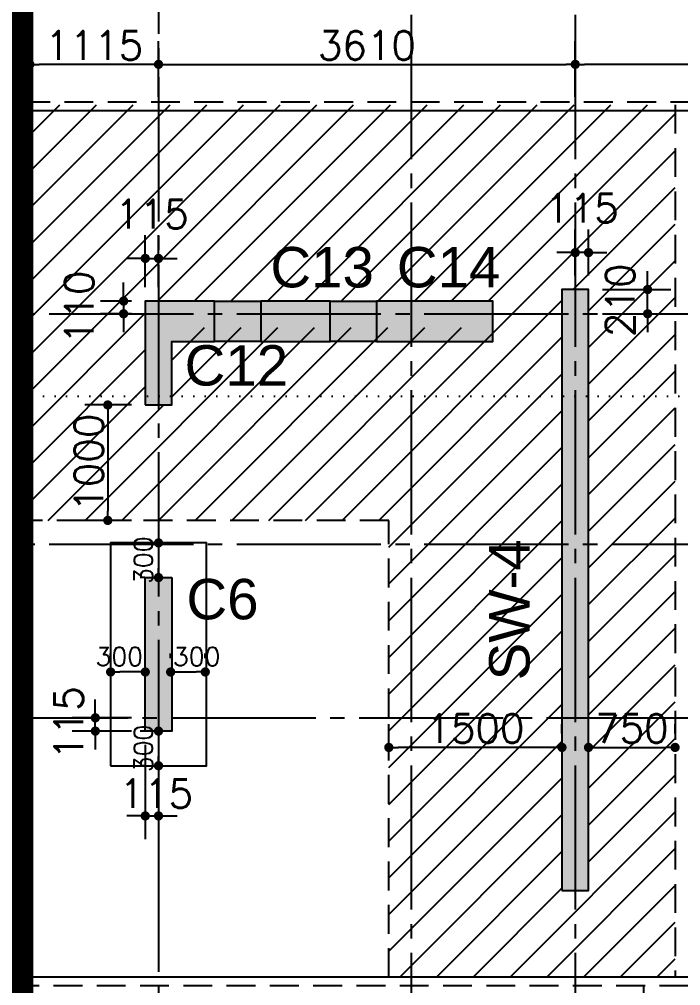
# Model space of a CAD drawing. Extents: x -200722 to 834823, y -494970 to 88783.
# Drawn here: x 294137 to 299866, y 32709 to 41080 of the extents above; entities that cross this region are included whole.
import ezdxf

# ---------------------------------------------------------------- set-up
doc = ezdxf.new("R2010")
doc.units = 0
doc.header["$LTSCALE"] = 100
doc.header["$MEASUREMENT"] = 0
doc.header["$PDMODE"] = 34
for name, pattern in [('ACAD_ISO04W100', [30, 24, -3, 0, -3]), ('CL', [3.25, 2.5, -0.25, 0.25, -0.25]), ('DOT', [0.25, 0, -0.25]), ('HIDDEN', [0.375, 0.25, -0.125])]:
    doc.linetypes.add(name, pattern=pattern)
doc.layers.get('0').update_dxf_attribs({"linetype": 'CONTINUOUS'})
doc.layers.get('DEFPOINTS').update_dxf_attribs({"linetype": 'CONTINUOUS'})
for name, color, linetype in [('A-Grid', 5, 'ACAD_ISO04W100'), ('BEAM', 4, 'CONTINUOUS'), ('COL. SHED. STEEL.', 6, 'CONTINUOUS'), ('COL_H', 235, 'CONTINUOUS'), ('DIM', 3, 'CONTINUOUS'), ('F_EXEC', 3, 'HIDDEN'), ('F_FTG1', 11, 'CONTINUOUS'), ('TEXT', 2, 'CONTINUOUS')]:
    doc.layers.add(name, color=color, linetype=linetype)
doc.layers.add('HATCH', color=252, linetype='CONTINUOUS', lineweight=30)
doc.styles.add('AR', font='arial.ttf')
doc.styles.add('ROMANS', font='romans.shx')
doc.styles.get("Standard").update_dxf_attribs({"font": 'simplex.shx'})
doc.dimstyles.new('STANDARD$0', dxfattribs={"dimtxt": 2.5, "dimasz": 2.5, "dimexe": 2, "dimexo": 0.7, "dimgap": 0.9, "dimtad": 1, "dimdec": 0, "dimdsep": 46, "dimtxsty": 'ROMANS', "dimcen": 0.09, "dimclrd": 4, "dimclre": 4, "dimclrt": 3, "dimadec": 0, "dimazin": 0, "dimtfac": 1, "dimtdec": 0, "dimtmove": 0, "dimatfit": 3, "dimfxl": 1, "dimtolj": 1, "dimtzin": 0, "dimarcsym": 0})

# ---------------------------------------------------------------- blocks, each defined once
blk = doc.blocks.new('DOT')
at = {"color": 0, "linetype": 'ByBlock'}
blk.add_line((-0.5, 0), (-1, 0), dxfattribs=at)
at = {"color": 0, "linetype": 'ByBlock', "const_width": 0.5}
blk.add_lwpolyline([(-0.25, 0, 1), (0.25, 0, 1)], format="xyb", close=True, dxfattribs=at)
blk = doc.blocks.new('*D483')
at = {"layer": 'BEAM', "color": 0, "lineweight": -2, "transparency": 16777216}
for p, q in [((295227.6, 38759.4), (295227.6, 39208.9)), ((295342.6, 38759.4), (295342.6, 39208.9)), ((295147.6, 39008.9), (295067.6, 39008.9)), ((295227.6, 39008.9), (295342.6, 39008.9)), ((295422.6, 39008.9), (295502.6, 39008.9))]:
    blk.add_line(p, q, dxfattribs=at)
at = {"layer": 'DEFPOINTS', "color": 0, "lineweight": -3, "transparency": 16777216}
for p in [(295342.6, 39008.9), (295227.6, 38639.4, 7446.6), (295342.6, 38639.4, 7446.6)]:
    blk.add_point(p, dxfattribs=at)
at = {"layer": 'BEAM', "color": 0, "lineweight": -2, "transparency": 16777216, "xscale": 80, "yscale": 80, "zscale": 80}
blk.add_blockref('DOT', (295227.6, 39008.9), dxfattribs=at)
at = {"layer": 'BEAM', "color": 0, "lineweight": -2, "transparency": 16777216, "xscale": 80, "yscale": 80, "zscale": 80, "rotation": 180}
blk.add_blockref('DOT', (295342.6, 39008.9), dxfattribs=at)
at = {"layer": 'BEAM', "color": 0, "transparency": 16777216, "insert": (295285.1, 39392.9), "char_height": 248, "attachment_point": 5}
blk.add_mtext('\\A1;115', dxfattribs=at)
blk = doc.blocks.new('_DOT')
at = {"color": 0, "linetype": 'ByBlock'}
blk.add_line((-0.5, 0), (-1, 0), dxfattribs=at)
at = {"color": 0, "linetype": 'ByBlock', "const_width": 0.5}
blk.add_lwpolyline([(-0.25, 0, 1), (0.25, 0, 1)], format="xyb", close=True, dxfattribs=at)
blk = doc.blocks.new('*D484')
at = {"layer": 'BEAM', "color": 0, "lineweight": -2, "transparency": 16777216}
for p, q in [((295039.9, 38719.4), (295039.9, 38799.4)), ((295107.6, 38639.4), (294839.9, 38639.4)), ((295039.9, 38639.4), (295039.9, 38529.4)), ((295107.6, 38529.4), (294839.9, 38529.4)), ((295039.9, 38449.4), (295039.9, 38369.4))]:
    blk.add_line(p, q, dxfattribs=at)
at = {"layer": 'DEFPOINTS', "color": 0, "lineweight": -3, "transparency": 16777216}
for p in [(295227.6, 38639.4, 7446.6), (295039.9, 38529.4), (295227.6, 38529.4, 7446.6)]:
    blk.add_point(p, dxfattribs=at)
at = {"layer": 'BEAM', "color": 0, "lineweight": -2, "transparency": 16777216, "xscale": 80, "yscale": 80, "zscale": 80}
for p, rotation in [((295039.9, 38639.4), 270), ((295039.9, 38529.4), 90)]:
    blk.add_blockref('DOT', p, dxfattribs=dict(at, rotation=rotation))
at = {"layer": 'BEAM', "color": 0, "transparency": 16777216, "insert": (294655.9, 38584.4), "char_height": 248, "attachment_point": 5, "rotation": 90}
blk.add_mtext('\\A1;110', dxfattribs=at)
blk = doc.blocks.new('*D485')
at = {"layer": 'BEAM', "color": 0, "lineweight": -2, "transparency": 16777216}
for p, q in [((299579.7, 38819.4), (299579.7, 38899.4)), ((299187.6, 38739.4), (299779.7, 38739.4)), ((299579.7, 38529.4), (299579.7, 38739.4)), ((299187.6, 38529.4), (299779.7, 38529.4)), ((299579.7, 38449.4), (299579.7, 38369.4))]:
    blk.add_line(p, q, dxfattribs=at)
at = {"layer": 'DEFPOINTS', "color": 0, "lineweight": -3, "transparency": 16777216}
for p in [(299067.6, 38739.4, 7446.6), (299579.7, 38739.4), (299067.6, 38529.4, 7446.6)]:
    blk.add_point(p, dxfattribs=at)
at = {"layer": 'BEAM', "color": 0, "lineweight": -2, "transparency": 16777216, "xscale": 80, "yscale": 80, "zscale": 80}
for p, rotation in [((299579.7, 38739.4), 270), ((299579.7, 38529.4), 90)]:
    blk.add_blockref('DOT', p, dxfattribs=dict(at, rotation=rotation))
at = {"layer": 'BEAM', "color": 0, "transparency": 16777216, "insert": (299342.4, 38646.4), "char_height": 248, "attachment_point": 5, "rotation": 90}
blk.add_mtext('\\A1;210', dxfattribs=at)
blk = doc.blocks.new('*D486')
at = {"layer": 'BEAM', "color": 0, "lineweight": -2, "transparency": 16777216}
for p, q in [((298952.6, 38859.4), (298952.6, 39259.1)), ((299067.6, 38859.4), (299067.6, 39259.1)), ((298872.6, 39059.1), (298792.6, 39059.1)), ((299067.6, 39059.1), (298952.6, 39059.1)), ((299147.6, 39059.1), (299227.6, 39059.1))]:
    blk.add_line(p, q, dxfattribs=at)
at = {"layer": 'DEFPOINTS', "color": 0, "lineweight": -3, "transparency": 16777216}
for p in [(298952.6, 39059.1), (298952.6, 38739.4, 7446.6), (299067.6, 38739.4, 7446.6)]:
    blk.add_point(p, dxfattribs=at)
at = {"layer": 'BEAM', "color": 0, "lineweight": -2, "transparency": 16777216, "xscale": 80, "yscale": 80, "zscale": 80}
blk.add_blockref('DOT', (298952.6, 39059.1), dxfattribs=at)
at = {"layer": 'BEAM', "color": 0, "lineweight": -2, "transparency": 16777216, "xscale": 80, "yscale": 80, "zscale": 80, "rotation": 180}
blk.add_blockref('DOT', (299067.6, 39059.1), dxfattribs=at)
at = {"layer": 'BEAM', "color": 0, "transparency": 16777216, "insert": (299010.1, 39443.1), "char_height": 248, "attachment_point": 5}
blk.add_mtext('\\A1;115', dxfattribs=at)
blk = doc.blocks.new('*D489')
at = {"layer": 'BEAM', "color": 0, "lineweight": -2, "transparency": 16777216}
for p, q in [((294795.1, 35109.4), (294795.1, 35189.4)), ((295107.6, 35029.4), (294595.1, 35029.4)), ((294795.1, 34914.4), (294795.1, 35029.4)), ((295107.6, 34914.4), (294595.1, 34914.4)), ((294795.1, 34834.4), (294795.1, 34754.4))]:
    blk.add_line(p, q, dxfattribs=at)
at = {"layer": 'DEFPOINTS', "color": 0, "lineweight": -3, "transparency": 16777216}
for p in [(294795.1, 35029.4), (295227.6, 35029.4, 7446.6), (295227.6, 34914.4, 7446.6)]:
    blk.add_point(p, dxfattribs=at)
at = {"layer": 'BEAM', "color": 0, "lineweight": -2, "transparency": 16777216, "xscale": 80, "yscale": 80, "zscale": 80}
for p, rotation in [((294795.1, 35029.4), 270), ((294795.1, 34914.4), 90)]:
    blk.add_blockref('DOT', p, dxfattribs=dict(at, rotation=rotation))
at = {"layer": 'BEAM', "color": 0, "transparency": 16777216, "insert": (294564.5, 34984.2), "char_height": 248, "attachment_point": 5, "rotation": 90}
blk.add_mtext('\\A1;115', dxfattribs=at)
blk = doc.blocks.new('*D490')
at = {"layer": 'BEAM', "color": 0, "lineweight": -2, "transparency": 16777216}
for p, q in [((295227.6, 34794.4), (295227.6, 33979.8)), ((295342.6, 34794.4), (295342.6, 33979.8)), ((295147.6, 34179.8), (295067.6, 34179.8)), ((295227.6, 34179.8), (295342.6, 34179.8)), ((295422.6, 34179.8), (295502.6, 34179.8))]:
    blk.add_line(p, q, dxfattribs=at)
at = {"layer": 'DEFPOINTS', "color": 0, "lineweight": -3, "transparency": 16777216}
for p in [(295227.6, 34914.4, 7446.6), (295342.6, 34914.4, 7446.6), (295342.6, 34179.8)]:
    blk.add_point(p, dxfattribs=at)
at = {"layer": 'BEAM', "color": 0, "lineweight": -2, "transparency": 16777216, "xscale": 80, "yscale": 80, "zscale": 80}
blk.add_blockref('DOT', (295227.6, 34179.8), dxfattribs=at)
at = {"layer": 'BEAM', "color": 0, "lineweight": -2, "transparency": 16777216, "xscale": 80, "yscale": 80, "zscale": 80, "rotation": 180}
blk.add_blockref('DOT', (295342.6, 34179.8), dxfattribs=at)
at = {"layer": 'BEAM', "color": 0, "transparency": 16777216, "insert": (295323.1, 34372.4), "char_height": 248, "attachment_point": 5}
blk.add_mtext('\\A1;115', dxfattribs=at)
blk = doc.blocks.new('*D493')
at = {"layer": 'BEAM', "color": 0, "lineweight": -2, "transparency": 16777216}
for p, q in [((294227.6, 40409.4), (294227.6, 40889.7)), ((295342.6, 40409.4), (295342.6, 40889.7)), ((295262.6, 40689.7), (294307.6, 40689.7))]:
    blk.add_line(p, q, dxfattribs=at)
at = {"layer": 'DEFPOINTS', "color": 0, "lineweight": -3, "transparency": 16777216}
for p in [(294227.6, 40689.7), (294227.6, 40289.4, 7446.6), (295342.6, 40289.4, 7446.6)]:
    blk.add_point(p, dxfattribs=at)
at = {"layer": 'BEAM', "color": 0, "lineweight": -2, "transparency": 16777216, "xscale": 80, "yscale": 80, "zscale": 80, "rotation": 180}
blk.add_blockref('DOT', (294227.6, 40689.7), dxfattribs=at)
at = {"layer": 'BEAM', "color": 0, "lineweight": -2, "transparency": 16777216, "xscale": 80, "yscale": 80, "zscale": 80}
blk.add_blockref('DOT', (295342.6, 40689.7), dxfattribs=at)
at = {"layer": 'BEAM', "color": 0, "transparency": 16777216, "insert": (294785.1, 40853.7), "char_height": 248, "attachment_point": 5}
blk.add_mtext('\\A1;1115', dxfattribs=at)
blk = doc.blocks.new('*D494')
at = {"layer": 'BEAM', "color": 0, "lineweight": -2, "transparency": 16777216}
for p, q in [((295342.6, 40409.4), (295342.6, 40889.7)), ((298952.6, 40409.4), (298952.6, 40889.7)), ((295422.6, 40689.7), (298872.6, 40689.7))]:
    blk.add_line(p, q, dxfattribs=at)
at = {"layer": 'DEFPOINTS', "color": 0, "lineweight": -3, "transparency": 16777216}
for p in [(298952.6, 40689.7), (295342.6, 40289.4, 7446.6), (298952.6, 40289.4, 7446.6)]:
    blk.add_point(p, dxfattribs=at)
at = {"layer": 'BEAM', "color": 0, "lineweight": -2, "transparency": 16777216, "xscale": 80, "yscale": 80, "zscale": 80, "rotation": 180}
blk.add_blockref('DOT', (295342.6, 40689.7), dxfattribs=at)
at = {"layer": 'BEAM', "color": 0, "lineweight": -2, "transparency": 16777216, "xscale": 80, "yscale": 80, "zscale": 80}
blk.add_blockref('DOT', (298952.6, 40689.7), dxfattribs=at)
at = {"layer": 'BEAM', "color": 0, "transparency": 16777216, "insert": (297147.6, 40853.7), "char_height": 248, "attachment_point": 5}
blk.add_mtext('\\A1;3610', dxfattribs=at)
blk = doc.blocks.new('*D496')
at = {"layer": 'BEAM', "color": 0, "lineweight": -2, "transparency": 16777216}
for p, q in [((294227.6, 40409.4), (294227.6, 41400)), ((308107.6, 40409.4), (308107.6, 41400)), ((294307.6, 41200), (308027.6, 41200))]:
    blk.add_line(p, q, dxfattribs=at)
at = {"layer": 'DEFPOINTS', "color": 0, "lineweight": -3, "transparency": 16777216}
for p in [(308107.6, 41200), (294227.6, 40289.4, 7446.6), (308107.6, 40289.4, 7446.6)]:
    blk.add_point(p, dxfattribs=at)
at = {"layer": 'BEAM', "color": 0, "lineweight": -2, "transparency": 16777216, "xscale": 80, "yscale": 80, "zscale": 80, "rotation": 180}
blk.add_blockref('DOT', (294227.6, 41200), dxfattribs=at)
at = {"layer": 'BEAM', "color": 0, "lineweight": -2, "transparency": 16777216, "xscale": 80, "yscale": 80, "zscale": 80}
blk.add_blockref('DOT', (308107.6, 41200), dxfattribs=at)
at = {"layer": 'BEAM', "color": 0, "transparency": 16777216, "insert": (301167.6, 41364), "char_height": 248, "attachment_point": 5}
blk.add_mtext('\\A1;13880', dxfattribs=at)
blk = doc.blocks.new('*D732')
at = {"layer": 'BEAM', "color": 0, "lineweight": -2, "transparency": 16777216}
for p, q in [((298952.6, 40409.4), (298952.6, 40889.7)), ((303382.6, 40409.4), (303382.6, 40889.7)), ((303302.6, 40689.7), (299032.6, 40689.7))]:
    blk.add_line(p, q, dxfattribs=at)
at = {"layer": 'DEFPOINTS', "color": 0, "lineweight": -3, "transparency": 16777216}
for p in [(298952.6, 40689.7), (298952.6, 40289.4, 7446.6), (303382.6, 40289.4, 7446.6)]:
    blk.add_point(p, dxfattribs=at)
at = {"layer": 'BEAM', "color": 0, "lineweight": -2, "transparency": 16777216, "xscale": 80, "yscale": 80, "zscale": 80, "rotation": 180}
blk.add_blockref('DOT', (298952.6, 40689.7), dxfattribs=at)
at = {"layer": 'BEAM', "color": 0, "lineweight": -2, "transparency": 16777216, "xscale": 80, "yscale": 80, "zscale": 80}
blk.add_blockref('DOT', (303382.6, 40689.7), dxfattribs=at)
at = {"layer": 'BEAM', "color": 0, "transparency": 16777216, "insert": (301167.6, 40853.7), "char_height": 248, "attachment_point": 5}
blk.add_mtext('\\A1;4430', dxfattribs=at)
blk = doc.blocks.new('*D929')
at = {"layer": 'BEAM', "color": 0, "lineweight": -2, "transparency": 16777216}
for p, q in [((295107.6, 37739.4), (294702.9, 37739.4)), ((294902.9, 37659.4), (294902.9, 36819.4)), ((295107.6, 36739.4), (294702.9, 36739.4))]:
    blk.add_line(p, q, dxfattribs=at)
at = {"layer": 'DEFPOINTS', "color": 0, "lineweight": -3, "transparency": 16777216}
for p in [(295227.6, 37739.4, 7446.6), (294902.9, 36739.4), (295227.6, 36739.4, 7446.6)]:
    blk.add_point(p, dxfattribs=at)
at = {"layer": 'BEAM', "color": 0, "lineweight": -2, "transparency": 16777216, "xscale": 80, "yscale": 80, "zscale": 80}
for p, rotation in [((294902.9, 37739.4), 90), ((294902.9, 36739.4), 270)]:
    blk.add_blockref('DOT', p, dxfattribs=dict(at, rotation=rotation))
at = {"layer": 'BEAM', "color": 0, "transparency": 16777216, "insert": (294738.9, 37239.4), "char_height": 248, "attachment_point": 5, "rotation": 90}
blk.add_mtext('\\A1;1000', dxfattribs=at)
blk = doc.blocks.new('*D1112')
at = {"layer": 'BEAM', "color": 0, "lineweight": -2, "transparency": 16777216}
for p, q in [((297337.6, 34893.1), (297337.6, 34973.1)), ((298837.6, 34893.1), (298837.6, 34973.1)), ((298757.6, 34773.1), (297417.6, 34773.1))]:
    blk.add_line(p, q, dxfattribs=at)
at = {"layer": 'DEFPOINTS', "color": 0, "lineweight": -3, "transparency": 16777216}
for p in [(297337.6, 34773.1, 7446.6), (297337.6, 34773.1), (298837.6, 34773.1, 7446.6)]:
    blk.add_point(p, dxfattribs=at)
at = {"layer": 'BEAM', "color": 0, "lineweight": -2, "transparency": 16777216, "xscale": 80, "yscale": 80, "zscale": 80, "rotation": 180}
blk.add_blockref('DOT', (297337.6, 34773.1), dxfattribs=at)
at = {"layer": 'BEAM', "color": 0, "lineweight": -2, "transparency": 16777216, "xscale": 80, "yscale": 80, "zscale": 80}
blk.add_blockref('DOT', (298837.6, 34773.1), dxfattribs=at)
at = {"layer": 'BEAM', "color": 0, "transparency": 16777216, "insert": (298087.6, 34937.1), "char_height": 248, "attachment_point": 5}
blk.add_mtext('\\A1;1500', dxfattribs=at)
blk = doc.blocks.new('*D1113')
at = {"layer": 'BEAM', "color": 0, "lineweight": -2, "transparency": 16777216}
for p, q in [((299067.6, 34893.1), (299067.6, 34973.1)), ((299817.6, 34893.1), (299817.6, 34973.1)), ((299147.6, 34773.1), (299737.6, 34773.1))]:
    blk.add_line(p, q, dxfattribs=at)
at = {"layer": 'DEFPOINTS', "color": 0, "lineweight": -3, "transparency": 16777216}
for p in [(299067.6, 34773.1, 7446.6), (299817.6, 34773.1, 7446.6), (299817.6, 34773.1)]:
    blk.add_point(p, dxfattribs=at)
at = {"layer": 'BEAM', "color": 0, "lineweight": -2, "transparency": 16777216, "xscale": 80, "yscale": 80, "zscale": 80, "rotation": 180}
blk.add_blockref('DOT', (299067.6, 34773.1), dxfattribs=at)
at = {"layer": 'BEAM', "color": 0, "lineweight": -2, "transparency": 16777216, "xscale": 80, "yscale": 80, "zscale": 80}
blk.add_blockref('DOT', (299817.6, 34773.1), dxfattribs=at)
at = {"layer": 'BEAM', "color": 0, "transparency": 16777216, "insert": (299442.6, 34937.1), "char_height": 248, "attachment_point": 5}
blk.add_mtext('\\A1;750', dxfattribs=at)
blk = doc.blocks.new('*D1820')
at = {"layer": 'BEAM', "color": 0, "lineweight": -2, "transparency": 16777216}
for p, q in [((295447.6, 35546.6), (295447.6, 35586.6)), ((295747.6, 35546.6), (295747.6, 35586.6)), ((295527.6, 35426.6), (295667.6, 35426.6))]:
    blk.add_line(p, q, dxfattribs=at)
at = {"layer": 'DEFPOINTS', "color": 0, "lineweight": -3, "transparency": 16777216}
for p in [(295447.6, 35426.6, 7446.6), (295747.6, 35426.6, 7446.6), (295747.6, 35426.6)]:
    blk.add_point(p, dxfattribs=at)
at = {"layer": 'BEAM', "color": 0, "lineweight": -2, "transparency": 16777216, "xscale": 80, "yscale": 80, "zscale": 80, "rotation": 180}
blk.add_blockref('DOT', (295447.6, 35426.6), dxfattribs=at)
at = {"layer": 'BEAM', "color": 0, "lineweight": -2, "transparency": 16777216, "xscale": 80, "yscale": 80, "zscale": 80}
blk.add_blockref('DOT', (295747.6, 35426.6), dxfattribs=at)
at = {"layer": 'BEAM', "color": 0, "transparency": 16777216, "insert": (295672.8, 35559.5), "char_height": 160, "attachment_point": 5}
blk.add_mtext('\\A1;300', dxfattribs=at)
blk = doc.blocks.new('*D1821')
at = {"layer": 'BEAM', "color": 0, "lineweight": -2, "transparency": 16777216}
for p, q in [((294927.6, 35546.6), (294927.6, 35586.6)), ((295227.6, 35546.6), (295227.6, 35586.6)), ((295147.6, 35426.6), (295007.6, 35426.6))]:
    blk.add_line(p, q, dxfattribs=at)
at = {"layer": 'DEFPOINTS', "color": 0, "lineweight": -3, "transparency": 16777216}
for p in [(294927.6, 35426.6, 7446.6), (294927.6, 35426.6), (295227.6, 35426.6, 7446.6)]:
    blk.add_point(p, dxfattribs=at)
at = {"layer": 'BEAM', "color": 0, "lineweight": -2, "transparency": 16777216, "xscale": 80, "yscale": 80, "zscale": 80, "rotation": 180}
blk.add_blockref('DOT', (294927.6, 35426.6), dxfattribs=at)
at = {"layer": 'BEAM', "color": 0, "lineweight": -2, "transparency": 16777216, "xscale": 80, "yscale": 80, "zscale": 80}
blk.add_blockref('DOT', (295227.6, 35426.6), dxfattribs=at)
at = {"layer": 'BEAM', "color": 0, "transparency": 16777216, "insert": (295002.5, 35559.5), "char_height": 160, "attachment_point": 5}
blk.add_mtext('\\A1;300', dxfattribs=at)
blk = doc.blocks.new('*D1822')
at = {"layer": 'BEAM', "color": 0, "lineweight": -2, "transparency": 16777216}
for p, q in [((295222.6, 34914.4), (295182.6, 34914.4)), ((295342.6, 34834.4), (295342.6, 34694.4)), ((295222.6, 34614.4), (295182.6, 34614.4))]:
    blk.add_line(p, q, dxfattribs=at)
at = {"layer": 'DEFPOINTS', "color": 0, "lineweight": -3, "transparency": 16777216}
for p in [(295342.6, 34914.4, 7446.6), (295342.6, 34614.4, 7446.6), (295342.6, 34614.4)]:
    blk.add_point(p, dxfattribs=at)
at = {"layer": 'BEAM', "color": 0, "lineweight": -2, "transparency": 16777216, "xscale": 80, "yscale": 80, "zscale": 80}
for p, rotation in [((295342.6, 34914.4), 90), ((295342.6, 34614.4), 270)]:
    blk.add_blockref('DOT', p, dxfattribs=dict(at, rotation=rotation))
at = {"layer": 'BEAM', "color": 0, "transparency": 16777216, "insert": (295211.1, 34764.4), "char_height": 160, "attachment_point": 5, "rotation": 90}
blk.add_mtext('\\A1;300', dxfattribs=at)
blk = doc.blocks.new('*D1823')
at = {"layer": 'BEAM', "color": 0, "lineweight": -2, "transparency": 16777216}
for p, q in [((295222.6, 36544.4), (295182.6, 36544.4)), ((295342.6, 36464.4), (295342.6, 36324.4)), ((295222.6, 36244.4), (295182.6, 36244.4))]:
    blk.add_line(p, q, dxfattribs=at)
at = {"layer": 'DEFPOINTS', "color": 0, "lineweight": -3, "transparency": 16777216}
for p in [(295342.6, 36544.4, 7446.6), (295342.6, 36244.4, 7446.6), (295342.6, 36244.4)]:
    blk.add_point(p, dxfattribs=at)
at = {"layer": 'BEAM', "color": 0, "lineweight": -2, "transparency": 16777216, "xscale": 80, "yscale": 80, "zscale": 80}
for p, rotation in [((295342.6, 36544.4), 90), ((295342.6, 36244.4), 270)]:
    blk.add_blockref('DOT', p, dxfattribs=dict(at, rotation=rotation))
at = {"layer": 'BEAM', "color": 0, "transparency": 16777216, "insert": (295211.1, 36394.4), "char_height": 160, "attachment_point": 5, "rotation": 90}
blk.add_mtext('\\A1;300', dxfattribs=at)

msp = doc.modelspace()

# ---------------------------------------------------------------- hatches: boundary and pattern name
at = {"layer": 'COL_H', "ltscale": 0.4, "true_color": 0x000000}
for points in [[(298837.6, 33534.4), (299067.6, 33534.4), (299067.6, 38639.4), (299067.6, 38739.4), (298837.6, 38739.4)], [(295227.6, 37739.4), (295457.6, 37739.4), (295457.6, 38289.4), (295827.6, 38289.4), (295827.6, 38639.4), (295227.6, 38639.4)], [(295827.6, 38639.4), (296228.6, 38639.4), (296228.6, 38289.4), (295827.6, 38289.4)], [(296228.6, 38289.4), (296828.6, 38289.4), (296828.6, 38639.4), (296228.6, 38639.4)], [(296828.6, 38639.4), (297229.6, 38639.4), (297229.6, 38289.4), (296828.6, 38289.4)], [(297229.6, 38289.4), (298237.6, 38289.4), (298237.6, 38639.4), (297229.6, 38639.4)], [(295457.6, 36244.4), (295457.6, 34914.4), (295227.6, 34914.4), (295227.6, 36244.4)]]:
    msp.add_hatch(color=18, dxfattribs=at).paths.add_polyline_path(points)
at = {"layer": 'HATCH', "lineweight": -3, "ltscale": 0.4, "true_color": 0x000000}
h = msp.add_hatch(dxfattribs=at)
h.set_pattern_fill('ANSI31', color=18, scale=1800, style=0)
h.set_pattern_definition([(45, (48818, 31727.5), (-159.09903, 159.09903), [])])
h.paths.add_polyline_path([(296828.6, 38639.4), (297229.6, 38639.4), (297229.6, 38409.4), (296828.6, 38409.4)], flags=16)
h.paths.add_polyline_path([(297229.6, 38409.4), (298237.6, 38409.4), (298237.6, 38639.4), (297229.6, 38639.4)], flags=16)
h.paths.add_polyline_path([(296228.6, 38409.4), (296828.6, 38409.4), (296828.6, 38639.4), (296228.6, 38639.4)], flags=16)
h.paths.add_polyline_path([(295827.6, 38639.4), (296228.6, 38639.4), (296228.6, 38409.4), (295827.6, 38409.4)], flags=16)
h.paths.add_polyline_path([(295227.6, 37739.4), (295457.6, 37739.4), (295457.6, 38409.4), (295827.6, 38409.4), (295827.6, 38639.4), (295227.6, 38639.4)], flags=16)
h.paths.add_polyline_path([(299817.6, 32784.4), (297337.6, 32784.4), (297337.6, 36739.4), (294227.6, 36739.4), (294227.6, 40339.4), (299817.6, 40339.4)])
h.paths.add_polyline_path([(298837.6, 33534.4), (299067.6, 33534.4), (299067.6, 38639.4), (299067.6, 38739.4), (298837.6, 38739.4)], flags=16)

# ---------------------------------------------------------------- linework, layer by layer
at = {"color": 1, "linetype": 'DOT', "ltscale": 4}
msp.add_line((294145.5, 37816), (308189.7, 37816), dxfattribs=at)
at = {"color": 1, "lineweight": -3, "ltscale": 0.4, "const_width": 200, "elevation": 7446.6}
msp.add_lwpolyline([(294157.6, 25269.4), (294157.6, 50974.9)], dxfattribs=at)
at = {"layer": 'A-Grid', "color": 8, "linetype": 'CL', "ltscale": 5}
for p, q in [((224519.6, 38529.4, 7446.6), (327010.7, 38529.4, 7446.6)), ((224519.6, 36534.4, 7446.6), (327010.7, 36534.4, 7446.6)), ((290579.3, 35029.4, 7446.6), (311624.8, 35029.4, 7446.6))]:
    msp.add_line(p, q, dxfattribs=at)
at = {"layer": 'A-Grid', "color": 8, "linetype": 'CL', "ltscale": 5, "elevation": 7446.6}
for points in [[(297532.6, 62242.9), (297532.6, -9708.8)], [(298952.6, 62242.9), (298952.6, -9708.8)], [(295342.6, 45454.4), (295342.6, 31574.4)]]:
    msp.add_lwpolyline(points, dxfattribs=at)
at = {"layer": 'COL. SHED. STEEL.', "color": 18, "ltscale": 500, "true_color": 0x000000, "elevation": 7446.6}
for points in [[(298837.6, 33534.4), (299067.6, 33534.4), (299067.6, 38639.4), (299067.6, 38739.4), (298837.6, 38739.4), (298837.6, 33534.4)], [(296228.6, 38289.4), (296828.6, 38289.4), (296828.6, 38639.4), (296228.6, 38639.4), (296228.6, 38289.4)], [(297229.6, 38289.4), (298237.6, 38289.4), (298237.6, 38639.4), (297229.6, 38639.4), (297229.6, 38289.4)], [(295457.6, 36244.4), (295457.6, 34914.4), (295227.6, 34914.4), (295227.6, 36244.4), (295457.6, 36244.4)]]:
    msp.add_lwpolyline(points, dxfattribs=at)
for points in [[(295227.6, 37739.4), (295457.6, 37739.4), (295457.6, 38289.4), (295827.6, 38289.4), (295827.6, 38639.4), (295227.6, 38639.4)], [(295827.6, 38639.4), (296228.6, 38639.4), (296228.6, 38289.4), (295827.6, 38289.4)], [(296828.6, 38639.4), (297229.6, 38639.4), (297229.6, 38289.4), (296828.6, 38289.4)]]:
    msp.add_lwpolyline(points, close=True, dxfattribs=at)
at = {"layer": 'DIM', "color": 1}
msp.add_lwpolyline([(293156.4, 38399.1, 80, 80, 0), (293156.4, 37816, 50, 50, 0), (294145.5, 37816, 50, 50, 0)], format="xyseb", dxfattribs=at)
at = {"layer": 'F_EXEC', "color": 18, "ltscale": 10, "true_color": 0x000000, "elevation": 7446.6}
msp.add_lwpolyline([(308182.6, 32709.4), (294152.6, 32709.4), (294152.6, 40364.4), (308182.6, 40364.4)], close=True, dxfattribs=at)
msp.add_lwpolyline([(299542.6, 32709.4), (299542.6, 30344.4), (302792.6, 30344.4), (302792.6, 32709.4)], dxfattribs=at)
at = {"layer": 'F_FTG1', "color": 18, "linetype": 'HIDDEN', "ltscale": 10, "true_color": 0x000000}
msp.add_line((299817.6, 40339.4, 7446.6), (299817.6, 32784.4, 7446.6), dxfattribs=at)
at = {"layer": 'F_FTG1', "color": 18, "ltscale": 0.4, "true_color": 0x000000, "elevation": 7446.6}
msp.add_lwpolyline([(308107.6, 32784.4), (294227.6, 32784.4), (294227.6, 40289.4), (308107.6, 40289.4), (308107.6, 32784.4)], dxfattribs=at)
at = {"layer": 'F_FTG1', "color": 18, "linetype": 'HIDDEN', "ltscale": 10, "true_color": 0x000000, "elevation": 7446.6}
msp.add_lwpolyline([(297337.6, 32784.4), (297337.6, 36739.4), (294227.6, 36739.4)], dxfattribs=at)
at = {"layer": 'F_FTG1', "color": 18, "ltscale": 0.4, "true_color": 0x000000, "elevation": 7446.6}
msp.add_lwpolyline([(294927.6, 34614.4), (295757.6, 34614.4), (295757.6, 36544.4), (294927.6, 36544.4)], close=True, dxfattribs=at)

# ---------------------------------------------------------------- texts
at = {"layer": 'TEXT', "color": 18, "true_color": 0x000000, "style": 'AR'}
for s, p in [('C13', (296311.7, 38757.8, 3998.7)), ('C14', (297407, 38757.8, 3998.7)), ('C12', (295568.4, 37907.2, -3447.9)), ('C6', (295584.1, 35882.8, 3998.7))]:
    msp.add_text(s, height=350, dxfattribs=at).set_placement(p)
msp.add_text('SW-4', height=350, rotation=90, dxfattribs=at).set_placement((298556.7, 35353.9, 3998.7))

# ---------------------------------------------------------------- dimensions: what is measured, and where the dimension line sits
at = {"layer": 'BEAM', "color": 18, "true_color": 0x000000}
for base, p1, p2, picture, middle in [((308107.6, 41200), (294227.6, 40289.4, 7446.6), (308107.6, 40289.4, 7446.6), '*D496', (301167.6, 41364)), ((294227.6, 40689.7), (295342.6, 40289.4, 7446.6), (294227.6, 40289.4, 7446.6), '*D493', (294785.1, 40853.7)), ((298952.6, 40689.7), (295342.6, 40289.4, 7446.6), (298952.6, 40289.4, 7446.6), '*D494', (297147.6, 40853.7)), ((298952.6, 39059.1), (299067.6, 38739.4, 7446.6), (298952.6, 38739.4, 7446.6), '*D486', (299010.1, 39443.1)), ((295342.6, 39008.9), (295227.6, 38639.4, 7446.6), (295342.6, 38639.4, 7446.6), '*D483', (295285.1, 39392.9)), ((297337.6, 34773.1), (298837.6, 34773.1, 7446.6), (297337.6, 34773.1, 7446.6), '*D1112', (298087.6, 34937.1))]:
    dim = msp.add_linear_dim(base=base, p1=p1, p2=p2, dimstyle='STANDARD$0', override={"dimscale": 8, "dimtxt": 31, "dimasz": 10, "dimexe": 25, "dimexo": 15, "dimgap": 5, "dimzin": 3, "dimtxsty": 'Standard', "dimblk": 'DOT', "dimcen": 3, "dimdle": 1, "dimclrd": 0, "dimclre": 0, "dimclrt": 0, "dimtmove": 2, "dimldrblk": 'DOT', "dimtzin": 3}, dxfattribs=at)
    dim.commit()
    dim.dimension.update_dxf_attribs({"geometry": picture, "text_midpoint": middle})
for base, p1, p2, angle, picture, middle in [((298952.6, 40689.7), (303382.6, 40289.4, 7446.6), (298952.6, 40289.4, 7446.6), 180, '*D732', (301167.6, 40853.7)), ((295039.9, 38529.4), (295227.6, 38639.4, 7446.6), (295227.6, 38529.4, 7446.6), 90, '*D484', (294655.9, 38584.4)), ((294902.9, 36739.4), (295227.6, 37739.4, 7446.6), (295227.6, 36739.4, 7446.6), 90, '*D929', (294738.9, 37239.4)), ((299817.6, 34773.1), (299067.6, 34773.1, 7446.6), (299817.6, 34773.1, 7446.6), 180, '*D1113', (299442.6, 34937.1))]:
    dim = msp.add_linear_dim(base=base, p1=p1, p2=p2, angle=angle, dimstyle='STANDARD$0', override={"dimscale": 8, "dimtxt": 31, "dimasz": 10, "dimexe": 25, "dimexo": 15, "dimgap": 5, "dimzin": 3, "dimtxsty": 'Standard', "dimblk": 'DOT', "dimcen": 3, "dimdle": 1, "dimclrd": 0, "dimclre": 0, "dimclrt": 0, "dimtmove": 2, "dimldrblk": 'DOT', "dimtzin": 3}, dxfattribs=at)
    dim.commit()
    dim.dimension.update_dxf_attribs({"geometry": picture, "text_midpoint": middle})
for base, p1, p2, angle, override, picture, middle in [((299579.7, 38739.4), (299067.6, 38529.4, 7446.6), (299067.6, 38739.4, 7446.6), 90, {"dimscale": 8, "dimtxt": 31, "dimasz": 10, "dimexe": 25, "dimexo": 15, "dimgap": 5, "dimzin": 3, "dimtxsty": 'Standard', "dimblk": 'DOT', "dimcen": 3, "dimdle": 1, "dimclrd": 0, "dimclre": 0, "dimclrt": 0, "dimtmove": 2, "dimldrblk": 'DOT', "dimtzin": 3}, '*D485', (299342.4, 38646.4)), ((295342.6, 36244.4), (295342.6, 36544.4, 7446.6), (295342.6, 36244.4, 7446.6), 90, {"dimscale": 8, "dimtxt": 20, "dimasz": 10, "dimexe": 20, "dimexo": 15, "dimgap": 5, "dimzin": 3, "dimtxsty": 'Standard', "dimblk": 'DOT', "dimcen": 3, "dimdle": 1, "dimclrd": 0, "dimclre": 0, "dimclrt": 0, "dimtmove": 2, "dimldrblk": 'DOT', "dimtzin": 3}, '*D1823', (295211.1, 36394.4)), ((294927.6, 35426.6), (295227.6, 35426.6, 7446.6), (294927.6, 35426.6, 7446.6), 180, {"dimscale": 8, "dimtxt": 20, "dimasz": 10, "dimexe": 20, "dimexo": 15, "dimgap": 5, "dimzin": 3, "dimtxsty": 'Standard', "dimblk": 'DOT', "dimcen": 3, "dimdle": 1, "dimclrd": 0, "dimclre": 0, "dimclrt": 0, "dimtmove": 2, "dimldrblk": 'DOT', "dimtzin": 3}, '*D1821', (295002.5, 35559.5)), ((294795.1, 35029.4), (295227.6, 34914.4, 7446.6), (295227.6, 35029.4, 7446.6), 90, {"dimscale": 8, "dimtxt": 31, "dimasz": 10, "dimexe": 25, "dimexo": 15, "dimgap": 5, "dimzin": 3, "dimtxsty": 'Standard', "dimblk": 'DOT', "dimcen": 3, "dimdle": 1, "dimclrd": 0, "dimclre": 0, "dimclrt": 0, "dimtmove": 2, "dimldrblk": 'DOT', "dimtzin": 3}, '*D489', (294564.5, 34984.2)), ((295342.6, 34614.4), (295342.6, 34914.4, 7446.6), (295342.6, 34614.4, 7446.6), 90, {"dimscale": 8, "dimtxt": 20, "dimasz": 10, "dimexe": 20, "dimexo": 15, "dimgap": 5, "dimzin": 3, "dimtxsty": 'Standard', "dimblk": 'DOT', "dimcen": 3, "dimdle": 1, "dimclrd": 0, "dimclre": 0, "dimclrt": 0, "dimtmove": 2, "dimldrblk": 'DOT', "dimtzin": 3}, '*D1822', (295211.1, 34764.4))]:
    dim = msp.add_linear_dim(base=base, p1=p1, p2=p2, angle=angle, dimstyle='STANDARD$0', override=override, dxfattribs=at)
    dim.commit()
    dim.dimension.update_dxf_attribs({"geometry": picture, "text_midpoint": middle, "dimtype": 160})
for base, p1, p2, override, picture, middle in [((295747.6, 35426.6), (295447.6, 35426.6, 7446.6), (295747.6, 35426.6, 7446.6), {"dimscale": 8, "dimtxt": 20, "dimasz": 10, "dimexe": 20, "dimexo": 15, "dimgap": 5, "dimzin": 3, "dimtxsty": 'Standard', "dimblk": 'DOT', "dimcen": 3, "dimdle": 1, "dimclrd": 0, "dimclre": 0, "dimclrt": 0, "dimtmove": 2, "dimldrblk": 'DOT', "dimtzin": 3}, '*D1820', (295672.8, 35559.5)), ((295342.6, 34179.8), (295227.6, 34914.4, 7446.6), (295342.6, 34914.4, 7446.6), {"dimscale": 8, "dimtxt": 31, "dimasz": 10, "dimexe": 25, "dimexo": 15, "dimgap": 5, "dimzin": 3, "dimtxsty": 'Standard', "dimblk": 'DOT', "dimcen": 3, "dimdle": 1, "dimclrd": 0, "dimclre": 0, "dimclrt": 0, "dimtmove": 2, "dimldrblk": 'DOT', "dimtzin": 3}, '*D490', (295323.1, 34372.4))]:
    dim = msp.add_linear_dim(base=base, p1=p1, p2=p2, dimstyle='STANDARD$0', override=override, dxfattribs=at)
    dim.commit()
    dim.dimension.update_dxf_attribs({"geometry": picture, "text_midpoint": middle, "dimtype": 160})

doc.saveas('drawing.dxf')
